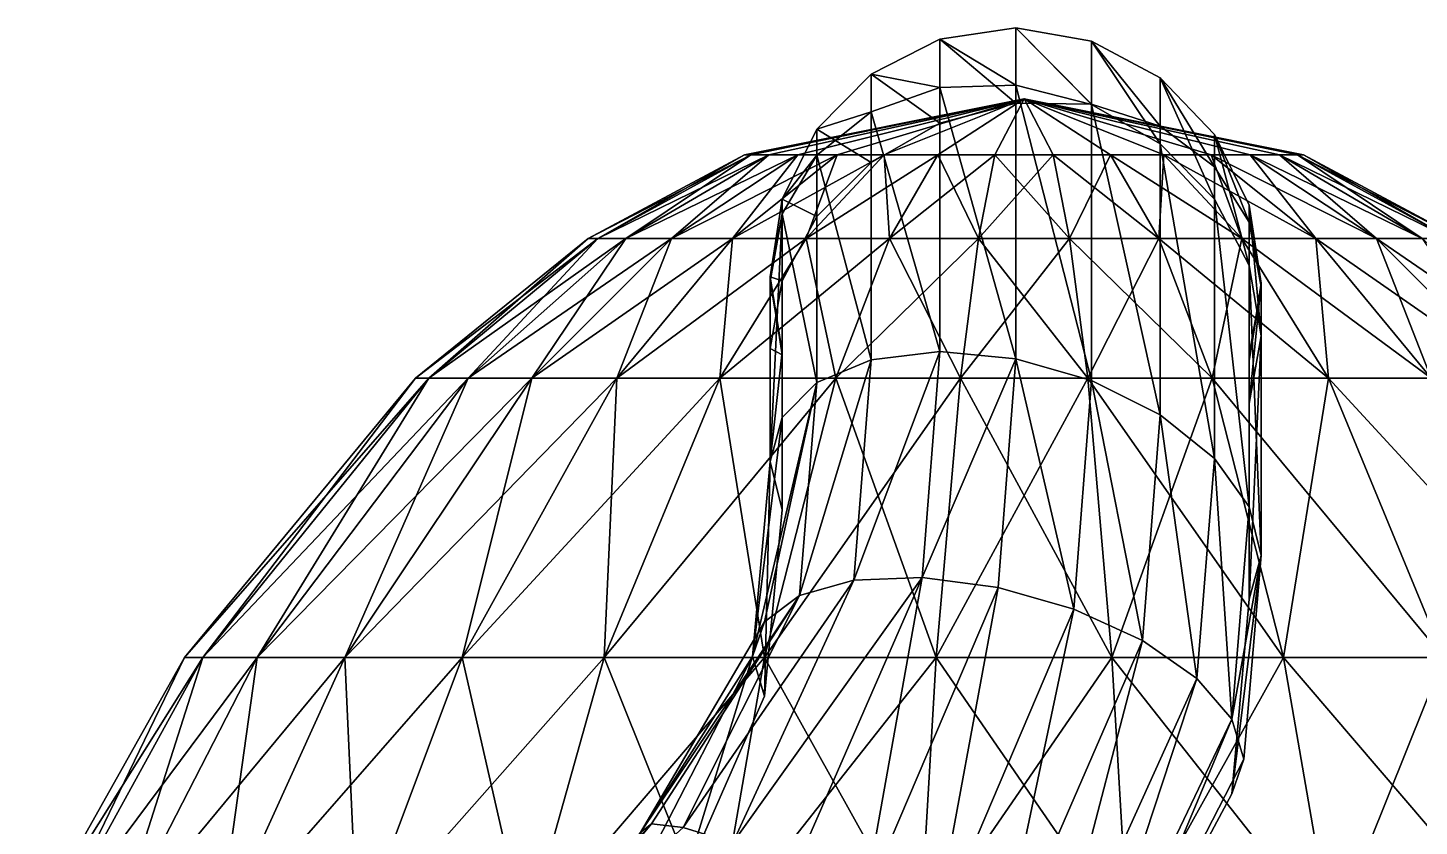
# Model space of a CAD drawing. Extents: x -6.9 to 5, y -21.1 to 53.8.
# Drawn here: x -3.57 to 1.416, y 50.895 to 53.755 of the extents above; entities that cross this region are included whole.
import ezdxf

# ---------------------------------------------------------------- set-up
doc = ezdxf.new("R2010")
doc.units = 0
doc.header["$MEASUREMENT"] = 0
doc.layers.add('DEFAULT', color=7, linetype='CONTINUOUS')

msp = doc.modelspace()

# ---------------------------------------------------------------- linework, layer by layer
at = {"layer": 'DEFAULT'}
for points in [[(-0.029976, 53.484333, 0.337468), (-0.029976, 53.754604, -0.715719), (-0.301941, 53.713882, -0.648902)], [(-0.029976, 53.549541, -1.459638), (-0.301941, 53.713882, -0.648902), (-0.029976, 53.754604, -0.715719)], [(-0.029976, 53.549541, 1.959638), (-0.029976, 53.754604, 1.215719), (-0.301941, 53.713882, 1.148902)], [(-0.029976, 53.484333, 0.162532), (-0.301941, 53.713882, 1.148902), (-0.029976, 53.754604, 1.215719)], [(0.241985, 53.480816, 0.259299), (0.241985, 53.706913, -0.777753), (-0.029976, 53.754604, -0.715719)], [(-0.029976, 53.754604, -0.715719), (-0.029976, 53.484333, 0.337468), (0.241985, 53.480816, 0.259299)], [(0.241985, 53.480339, -1.496154), (-0.029976, 53.549541, -1.459638), (-0.029976, 53.754604, -0.715719)], [(-0.029976, 53.754604, -0.715719), (0.241985, 53.706913, -0.777753), (0.241985, 53.480339, -1.496154)], [(-0.029976, 53.754604, 1.215719), (0.241985, 53.480339, 1.996154), (0.241985, 53.706913, 1.277753)], [(0.241985, 53.480339, 1.996154), (-0.029976, 53.754604, 1.215719), (-0.029976, 53.549541, 1.959638)], [(-0.029976, 53.754604, 1.215719), (0.241985, 53.480816, 0.240701), (-0.029976, 53.484333, 0.162532)], [(0.241985, 53.480816, 0.240701), (-0.029976, 53.754604, 1.215719), (0.241985, 53.706913, 1.277753)], [(-0.301941, 53.412663, 0.368872), (-0.301941, 53.713882, -0.648902), (-0.547279, 53.588737, -0.583843)], [(-0.547279, 53.588737, -0.583843), (-0.301941, 53.713882, -0.648902), (-0.301941, 53.540371, -1.381931)], [(-0.547279, 53.588737, 1.083843), (-0.301941, 53.540371, 1.881931), (-0.301941, 53.713882, 1.148902)], [(-0.301941, 53.412663, 0.131128), (-0.547279, 53.588737, 1.083843), (-0.301941, 53.713882, 1.148902)], [(-0.301941, 53.713882, -0.648902), (-0.301941, 53.412663, 0.368872), (-0.029976, 53.484333, 0.337468)], [(-0.301941, 53.713882, -0.648902), (-0.029976, 53.549541, -1.459638), (-0.301941, 53.540371, -1.381931)], [(-0.301941, 53.713882, 1.148902), (-0.301941, 53.540371, 1.881931), (-0.029976, 53.549541, 1.959638)], [(-0.301941, 53.713882, 1.148902), (-0.029976, 53.484333, 0.162532), (-0.301941, 53.412663, 0.131128)], [(0.487328, 53.575481, -0.828933), (0.241985, 53.706913, -0.777753), (0.487328, 53.402466, 0.142018)], [(0.241985, 53.706913, -0.777753), (0.241985, 53.480816, 0.259299), (0.487328, 53.402466, 0.142018)], [(0.487328, 53.339531, -1.487905), (0.241985, 53.480339, -1.496154), (0.241985, 53.706913, -0.777753)], [(0.487328, 53.575481, -0.828933), (0.487328, 53.339531, -1.487905), (0.241985, 53.706913, -0.777753)], [(0.487328, 53.575481, 1.328933), (0.241985, 53.706913, 1.277753), (0.487328, 53.339531, 1.987905)], [(0.487328, 53.339531, 1.987905), (0.241985, 53.706913, 1.277753), (0.241985, 53.480339, 1.996154)], [(0.241985, 53.706913, 1.277753), (0.487328, 53.402466, 0.357982), (0.241985, 53.480816, 0.240701)], [(0.487328, 53.575481, 1.328933), (0.487328, 53.402466, 0.357982), (0.241985, 53.706913, 1.277753)], [(-0.741982, 53.391418, -0.52691), (-0.547279, 53.272827, 0.350438), (-0.547279, 53.588737, -0.583843)], [(-0.741982, 53.391418, -0.52691), (-0.547279, 53.588737, -0.583843), (-0.547279, 53.453724, -1.270637)], [(-0.741982, 53.391418, 1.02691), (-0.547279, 53.453724, 1.770637), (-0.547279, 53.588737, 1.083843)], [(-0.741982, 53.391418, 1.02691), (-0.547279, 53.588737, 1.083843), (-0.547279, 53.272827, 0.149562)], [(-0.547279, 53.588737, -0.583843), (-0.547279, 53.272827, 0.350438), (-0.301941, 53.412663, 0.368872)], [(-0.301941, 53.540371, -1.381931), (-0.547279, 53.453724, -1.270637), (-0.547279, 53.588737, -0.583843)], [(-0.301941, 53.540371, 1.881931), (-0.547279, 53.588737, 1.083843), (-0.547279, 53.453724, 1.770637)], [(-0.547279, 53.588737, 1.083843), (-0.301941, 53.412663, 0.131128), (-0.547279, 53.272827, 0.149562)], [(-0.301941, 53.540371, -1.381931), (-0.029976, 53.549541, -1.459638), (-0.029976, 52.569462, -2.701118)], [(-0.301941, 53.540371, 1.881931), (-0.029976, 52.569462, 3.201118), (-0.029976, 53.549541, 1.959638)], [(0.241985, 52.491257, -2.703681), (-0.029976, 52.569462, -2.701118), (-0.029976, 53.549541, -1.459638)], [(0.241985, 53.480339, -1.496154), (0.241985, 52.491257, -2.703681), (-0.029976, 53.549541, -1.459638)], [(0.241985, 53.480339, 1.996154), (-0.029976, 53.549541, 1.959638), (0.241985, 52.491257, 3.203681)], [(0.241985, 52.491257, 3.203681), (-0.029976, 53.549541, 1.959638), (-0.029976, 52.569462, 3.201118)], [(0.68203, 53.373169, -0.86425), (0.487328, 53.575481, -0.828933), (0.68203, 53.256943, -0.002895)], [(0.68203, 53.256943, -0.002895), (0.487328, 53.575481, -0.828933), (0.487328, 53.402466, 0.142018)], [(0.487328, 53.575481, -0.828933), (0.68203, 53.373169, -0.86425), (0.68203, 53.140911, -1.435695)], [(0.487328, 53.339531, -1.487905), (0.487328, 53.575481, -0.828933), (0.68203, 53.140911, -1.435695)], [(0.487328, 53.339531, 1.987905), (0.68203, 53.140911, 1.935695), (0.487328, 53.575481, 1.328933)], [(0.487328, 53.575481, 1.328933), (0.68203, 53.140911, 1.935695), (0.68203, 53.373169, 1.36425)], [(0.68203, 53.256943, 0.502895), (0.487328, 53.402466, 0.357982), (0.487328, 53.575481, 1.328933)], [(0.68203, 53.373169, 1.36425), (0.68203, 53.256943, 0.502895), (0.487328, 53.575481, 1.328933)], [(-0.979584, 53.299999, 0.208218), (0, 53.5), (-1.001469, 53.299999, -0.000001)], [(-1.001469, 53.299999, 0.000001), (0, 53.5), (-0.979584, 53.299999, -0.208218)], [(-0.914886, 53.299999, 0.407334), (0, 53.5), (-0.979584, 53.299999, 0.208216)], [(-0.979584, 53.299999, -0.208216), (0, 53.5), (-0.914886, 53.299999, -0.407334)], [(-0.810204, 53.299999, 0.588648), (0, 53.5), (-0.914886, 53.299999, 0.407332)], [(-0.914886, 53.299999, -0.407332), (0, 53.5), (-0.810204, 53.299999, -0.588648)], [(-0.670113, 53.299999, 0.744236), (0, 53.5), (-0.810204, 53.299999, 0.588647)], [(-0.810204, 53.299999, -0.588647), (0, 53.5), (-0.670113, 53.299999, -0.744236)], [(-0.500732, 53.299999, 0.867297), (0, 53.5), (-0.670113, 53.299999, 0.744234)], [(-0.670113, 53.299999, -0.744234), (0, 53.5), (-0.500732, 53.299999, -0.867297)], [(-0.547279, 53.453724, -1.270637), (-0.301941, 53.540371, -1.381931), (-0.301941, 52.595211, -2.627227)], [(-0.547279, 53.453724, 1.770637), (-0.301941, 52.595211, 3.127227), (-0.301941, 53.540371, 1.881931)], [(-0.309471, 53.299999, 0.952452), (0, 53.5), (-0.500736, 53.299999, 0.867295)], [(-0.500736, 53.299999, -0.867295), (0, 53.5), (-0.309471, 53.299999, -0.952452)], [(-0.104679, 53.299999, 0.995981), (0, 53.5), (-0.309471, 53.299999, 0.952451)], [(-0.309471, 53.299999, -0.952451), (0, 53.5), (-0.104679, 53.299999, -0.995981)], [(-0.301941, 52.595211, -2.627227), (-0.301941, 53.540371, -1.381931), (-0.029976, 52.569462, -2.701118)], [(-0.301941, 52.595211, 3.127227), (-0.029976, 52.569462, 3.201118), (-0.301941, 53.540371, 1.881931)], [(0.104683, 53.299999, 0.995981), (0, 53.5), (-0.104683, 53.299999, 0.995981)], [(-0.104683, 53.299999, -0.995981), (0, 53.5), (0.104683, 53.299999, -0.995981)], [(0.104679, 53.299999, -0.995981), (0, 53.5), (0.309471, 53.299999, -0.952451)], [(0.309471, 53.299999, -0.952452), (0, 53.5), (0.500736, 53.299999, -0.867295)], [(0.500732, 53.299999, -0.867297), (0, 53.5), (0.670113, 53.299999, -0.744234)], [(0.670113, 53.299999, -0.744236), (0, 53.5), (0.810204, 53.299999, -0.588647)], [(0.810204, 53.299999, -0.588648), (0, 53.5), (0.914886, 53.299999, -0.407332)], [(0.914886, 53.299999, -0.407334), (0, 53.5), (0.979584, 53.299999, -0.208216)], [(0.979584, 53.299999, -0.208218), (0, 53.5), (1.001469, 53.299999, 0.000001)], [(1.001469, 53.299999, -0.000001), (0, 53.5), (0.979584, 53.299999, 0.208218)], [(0.979584, 53.299999, 0.208216), (0, 53.5), (0.914886, 53.299999, 0.407334)], [(0.914886, 53.299999, 0.407332), (0, 53.5), (0.810204, 53.299999, 0.588648)], [(0.810204, 53.299999, 0.588647), (0, 53.5), (0.670113, 53.299999, 0.744236)], [(0.670113, 53.299999, 0.744234), (0, 53.5), (0.500732, 53.299999, 0.867297)], [(0.500736, 53.299999, 0.867295), (0, 53.5), (0.309471, 53.299999, 0.952452)], [(0.309471, 53.299999, 0.952451), (0, 53.5), (0.104679, 53.299999, 0.995981)], [(-0.547279, 52.565979, -2.489244), (-0.741982, 53.29808, -1.136652), (-0.547279, 53.453724, -1.270637)], [(-0.547279, 53.453724, -1.270637), (-0.741982, 53.29808, -1.136652), (-0.741982, 53.391418, -0.52691)], [(-0.547279, 53.453724, 1.770637), (-0.741982, 53.391418, 1.02691), (-0.741982, 53.29808, 1.636652)], [(-0.547279, 52.565979, 2.989244), (-0.547279, 53.453724, 1.770637), (-0.741982, 53.29808, 1.636652)], [(-0.547279, 52.565979, -2.489244), (-0.547279, 53.453724, -1.270637), (-0.301941, 52.595211, -2.627227)], [(-0.547279, 52.565979, 2.989244), (-0.301941, 52.595211, 3.127227), (-0.547279, 53.453724, 1.770637)], [(0.487328, 52.368248, -2.634666), (0.241985, 53.480339, -1.496154), (0.487328, 53.339531, -1.487905)], [(0.241985, 52.491257, -2.703681), (0.241985, 53.480339, -1.496154), (0.487328, 52.368248, -2.634666)], [(0.241985, 52.491257, 3.203681), (0.487328, 52.368248, 3.134666), (0.241985, 53.480339, 1.996154)], [(0.487328, 52.368248, 3.134666), (0.487328, 53.339531, 1.987905), (0.241985, 53.480339, 1.996154)], [(-0.866989, 53.141235, -0.483678), (-0.741982, 53.391418, -0.52691), (-0.741982, 53.29808, -1.136652)], [(-0.741982, 53.07851, 0.28397), (-0.741982, 53.391418, -0.52691), (-0.866989, 53.141235, -0.483678)], [(-0.741982, 53.07851, 0.21603), (-0.866989, 53.141235, 0.983678), (-0.741982, 53.391418, 1.02691)], [(-0.866989, 53.141235, 0.983678), (-0.741982, 53.29808, 1.636652), (-0.741982, 53.391418, 1.02691)], [(-0.547279, 53.272827, 0.350438), (-0.741982, 53.391418, -0.52691), (-0.741982, 53.07851, 0.28397)], [(-0.547279, 53.272827, 0.149562), (-0.741982, 53.07851, 0.21603), (-0.741982, 53.391418, 1.02691)], [(0.68203, 53.140911, -1.435695), (0.68203, 53.373169, -0.86425), (0.807037, 52.903912, -1.344636)], [(0.807037, 53.119785, -0.880243), (0.68203, 53.373169, -0.86425), (0.807037, 53.058495, -0.161256)], [(0.807037, 53.058495, -0.161256), (0.68203, 53.373169, -0.86425), (0.68203, 53.256943, -0.002895)], [(0.68203, 53.373169, -0.86425), (0.807037, 53.119785, -0.880243), (0.807037, 52.903912, -1.344636)], [(0.68203, 53.373169, 1.36425), (0.807037, 52.903912, 1.844636), (0.807037, 53.119785, 1.380243)], [(0.807037, 53.058495, 0.661256), (0.68203, 53.256943, 0.502895), (0.68203, 53.373169, 1.36425)], [(0.807037, 53.119785, 1.380243), (0.807037, 53.058495, 0.661256), (0.68203, 53.373169, 1.36425)], [(0.68203, 53.140911, 1.935695), (0.807037, 52.903912, 1.844636), (0.68203, 53.373169, 1.36425)], [(-1.527321, 53, 0.324642), (-1.001469, 53.299999, -0.000001), (-1.56144, 53, -0.000001)], [(-0.979584, 53.299999, -0.208218), (-1.56144, 53, 0.000001), (-1.001469, 53.299999, 0.000001)], [(-1.56144, 53, 0.000001), (-0.979584, 53.299999, -0.208218), (-1.527321, 53, -0.324642)], [(-1.426449, 53, 0.635096), (-0.979584, 53.299999, 0.208216), (-1.527321, 53, 0.324641)], [(-1.001469, 53.299999, -0.000001), (-1.527321, 53, 0.324642), (-0.979584, 53.299999, 0.208218)], [(-0.914886, 53.299999, -0.407334), (-1.527321, 53, -0.324641), (-0.979584, 53.299999, -0.208216)], [(-1.527321, 53, -0.324641), (-0.914886, 53.299999, -0.407334), (-1.426449, 53, -0.635096)], [(-1.263233, 53, 0.917793), (-0.914886, 53.299999, 0.407332), (-1.426449, 53, 0.635095)], [(-0.979584, 53.299999, 0.208216), (-1.426449, 53, 0.635096), (-0.914886, 53.299999, 0.407334)], [(-0.810204, 53.299999, -0.588648), (-1.426449, 53, -0.635095), (-0.914886, 53.299999, -0.407332)], [(-1.426449, 53, -0.635095), (-0.810204, 53.299999, -0.588648), (-1.263233, 53, -0.917793)], [(-1.044807, 53, 1.160377), (-0.810204, 53.299999, 0.588647), (-1.263233, 53, 0.917792)], [(-0.914886, 53.299999, 0.407332), (-1.263233, 53, 0.917793), (-0.810204, 53.299999, 0.588648)], [(-0.670113, 53.299999, -0.744236), (-1.263233, 53, -0.917792), (-0.810204, 53.299999, -0.588647)], [(-1.263233, 53, -0.917792), (-0.670113, 53.299999, -0.744236), (-1.044807, 53, -1.160377)], [(-0.78072, 53, 1.352248), (-0.670113, 53.299999, 0.744234), (-1.044807, 53, 1.160377)], [(-0.810204, 53.299999, 0.588647), (-1.044807, 53, 1.160377), (-0.670113, 53.299999, 0.744236)], [(-0.500732, 53.299999, -0.867297), (-1.044807, 53, -1.160377), (-0.670113, 53.299999, -0.744234)], [(-1.044807, 53, -1.160377), (-0.500732, 53.299999, -0.867297), (-0.78072, 53, -1.352248)], [(-0.741982, 53.29808, -1.136652), (-0.866989, 53.08868, -0.993089), (-0.866989, 53.141235, -0.483678)], [(-0.741982, 52.484631, -2.300672), (-0.866989, 53.08868, -0.993089), (-0.741982, 53.29808, -1.136652)], [(-0.741982, 52.484631, 2.800672), (-0.741982, 53.29808, 1.636652), (-0.866989, 53.08868, 1.493089)], [(-0.741982, 53.29808, 1.636652), (-0.866989, 53.141235, 0.983678), (-0.866989, 53.08868, 1.493089)], [(-0.48251, 53, 1.485019), (-0.500736, 53.299999, 0.867295), (-0.78072, 53, 1.352247)], [(-0.670113, 53.299999, 0.744234), (-0.78072, 53, 1.352248), (-0.500732, 53.299999, 0.867297)], [(-0.309471, 53.299999, -0.952452), (-0.78072, 53, -1.352247), (-0.500736, 53.299999, -0.867295)], [(-0.78072, 53, -1.352247), (-0.309471, 53.299999, -0.952452), (-0.48251, 53, -1.485019)], [(-0.741982, 53.29808, -1.136652), (-0.547279, 52.565979, -2.489244), (-0.741982, 52.484631, -2.300672)], [(-0.741982, 53.29808, 1.636652), (-0.741982, 52.484631, 2.800672), (-0.547279, 52.565979, 2.989244)], [(-0.500736, 53.299999, 0.867295), (-0.48251, 53, 1.485019), (-0.309471, 53.299999, 0.952452)], [(-0.163216, 53, 1.552888), (-0.309471, 53.299999, 0.952451), (-0.482513, 53, 1.485019)], [(-0.104679, 53.299999, -0.995981), (-0.482513, 53, -1.485019), (-0.309471, 53.299999, -0.952451)], [(-0.482513, 53, -1.485019), (-0.104679, 53.299999, -0.995981), (-0.163216, 53, -1.552888)], [(-0.309471, 53.299999, 0.952451), (-0.163216, 53, 1.552888), (-0.104679, 53.299999, 0.995981)], [(0.163216, 53, 1.552887), (-0.104683, 53.299999, 0.995981), (-0.163216, 53, 1.552887)], [(0.104683, 53.299999, -0.995981), (-0.163216, 53, -1.552887), (-0.104683, 53.299999, -0.995981)], [(-0.163216, 53, -1.552887), (0.104683, 53.299999, -0.995981), (0.163216, 53, -1.552887)], [(-0.104683, 53.299999, 0.995981), (0.163216, 53, 1.552887), (0.104683, 53.299999, 0.995981)], [(0.309471, 53.299999, -0.952451), (0.163216, 53, -1.552888), (0.104679, 53.299999, -0.995981)], [(0.104679, 53.299999, 0.995981), (0.482513, 53, 1.485019), (0.309471, 53.299999, 0.952451)], [(0.482513, 53, 1.485019), (0.104679, 53.299999, 0.995981), (0.163216, 53, 1.552888)], [(0.163216, 53, -1.552888), (0.309471, 53.299999, -0.952451), (0.482513, 53, -1.485019)], [(0.500736, 53.299999, -0.867295), (0.48251, 53, -1.485019), (0.309471, 53.299999, -0.952452)], [(0.309471, 53.299999, 0.952452), (0.78072, 53, 1.352247), (0.500736, 53.299999, 0.867295)], [(0.78072, 53, 1.352247), (0.309471, 53.299999, 0.952452), (0.48251, 53, 1.485019)], [(0.48251, 53, -1.485019), (0.500736, 53.299999, -0.867295), (0.78072, 53, -1.352247)], [(0.487328, 52.368248, -2.634666), (0.487328, 53.339531, -1.487905), (0.68203, 52.212479, -2.500829)], [(0.487328, 53.339531, -1.487905), (0.68203, 53.140911, -1.435695), (0.68203, 52.212479, -2.500829)], [(0.487328, 53.339531, 1.987905), (0.68203, 52.212479, 3.000829), (0.68203, 53.140911, 1.935695)], [(0.487328, 52.368248, 3.134666), (0.68203, 52.212479, 3.000829), (0.487328, 53.339531, 1.987905)], [(0.670113, 53.299999, -0.744234), (0.78072, 53, -1.352248), (0.500732, 53.299999, -0.867297)], [(0.500732, 53.299999, 0.867297), (1.044807, 53, 1.160377), (0.670113, 53.299999, 0.744234)], [(1.044807, 53, 1.160377), (0.500732, 53.299999, 0.867297), (0.78072, 53, 1.352248)], [(0.78072, 53, -1.352248), (0.670113, 53.299999, -0.744234), (1.044807, 53, -1.160377)], [(0.810204, 53.299999, -0.588647), (1.044807, 53, -1.160377), (0.670113, 53.299999, -0.744236)], [(0.670113, 53.299999, 0.744236), (1.263233, 53, 0.917792), (0.810204, 53.299999, 0.588647)], [(1.263233, 53, 0.917792), (0.670113, 53.299999, 0.744236), (1.044807, 53, 1.160377)], [(1.044807, 53, -1.160377), (0.810204, 53.299999, -0.588647), (1.263233, 53, -0.917792)], [(0.914886, 53.299999, -0.407332), (1.263233, 53, -0.917793), (0.810204, 53.299999, -0.588648)], [(0.810204, 53.299999, 0.588648), (1.426449, 53, 0.635095), (0.914886, 53.299999, 0.407332)], [(1.426449, 53, 0.635095), (0.810204, 53.299999, 0.588648), (1.263233, 53, 0.917793)], [(1.263233, 53, -0.917793), (0.914886, 53.299999, -0.407332), (1.426449, 53, -0.635095)], [(0.979584, 53.299999, -0.208216), (1.426449, 53, -0.635096), (0.914886, 53.299999, -0.407334)], [(0.914886, 53.299999, 0.407334), (1.527321, 53, 0.324641), (0.979584, 53.299999, 0.208216)], [(1.527321, 53, 0.324641), (0.914886, 53.299999, 0.407334), (1.426449, 53, 0.635096)], [(1.426449, 53, -0.635096), (0.979584, 53.299999, -0.208216), (1.527321, 53, -0.324641)], [(1.001469, 53.299999, 0.000001), (1.527321, 53, -0.324642), (0.979584, 53.299999, -0.208218)], [(0.979584, 53.299999, 0.208218), (1.56144, 53, -0.000001), (1.001469, 53.299999, -0.000001)], [(1.56144, 53, -0.000001), (0.979584, 53.299999, 0.208218), (1.527321, 53, 0.324642)], [(1.527321, 53, -0.324642), (1.001469, 53.299999, 0.000001), (1.56144, 53, 0.000001)], [(-0.910065, 52.862686, -0.458377), (-0.866989, 53.141235, -0.483678), (-0.866989, 53.08868, -0.993089)], [(-0.866989, 52.848736, 0.175974), (-0.866989, 53.141235, -0.483678), (-0.910065, 52.862686, -0.458377)], [(-0.866989, 52.848736, 0.324026), (-0.910065, 52.862686, 0.958377), (-0.866989, 53.141235, 0.983678)], [(-0.910065, 52.862686, 0.958377), (-0.866989, 53.08868, 1.493089), (-0.866989, 53.141235, 0.983678)], [(-0.866989, 53.141235, -0.483678), (-0.866989, 52.848736, 0.175974), (-0.741982, 53.07851, 0.28397)], [(-0.866989, 53.141235, 0.983678), (-0.741982, 53.07851, 0.21603), (-0.866989, 52.848736, 0.324026)], [(0.68203, 52.212479, -2.500829), (0.68203, 53.140911, -1.435695), (0.807037, 52.039196, -2.315271)], [(0.68203, 53.140911, -1.435695), (0.807037, 52.903912, -1.344636), (0.807037, 52.039196, -2.315271)], [(0.68203, 53.140911, 1.935695), (0.807037, 52.039196, 2.815271), (0.807037, 52.903912, 1.844636)], [(0.68203, 52.212479, 3.000829), (0.807037, 52.039196, 2.815271), (0.68203, 53.140911, 1.935695)], [(0.807037, 52.903912, -1.344636), (0.807037, 53.119785, -0.880243), (0.850113, 52.651741, -1.223644)], [(0.807037, 53.119785, -0.880243), (0.850113, 52.84013, -0.87535), (0.850113, 52.651741, -1.223644)], [(0.850113, 52.84013, -0.87535), (0.807037, 53.119785, -0.880243), (0.850113, 52.82655, -0.317564)], [(0.850113, 52.82655, -0.317564), (0.807037, 53.119785, -0.880243), (0.807037, 53.058495, -0.161256)], [(0.850113, 52.82655, 0.817564), (0.807037, 53.058495, 0.661256), (0.807037, 53.119785, 1.380243)], [(0.850113, 52.84013, 1.37535), (0.850113, 52.82655, 0.817564), (0.807037, 53.119785, 1.380243)], [(0.807037, 53.119785, 1.380243), (0.850113, 52.651741, 1.723644), (0.850113, 52.84013, 1.37535)], [(0.807037, 52.903912, 1.844636), (0.850113, 52.651741, 1.723644), (0.807037, 53.119785, 1.380243)], [(-0.910065, 52.201759, -1.848747), (-0.866989, 53.08868, -0.993089), (-0.866989, 52.359131, -2.079971)], [(-0.910065, 52.846016, -0.854005), (-0.910065, 52.862686, -0.458377), (-0.866989, 53.08868, -0.993089)], [(-0.910065, 52.846016, -0.854005), (-0.866989, 53.08868, -0.993089), (-0.910065, 52.201759, -1.848747)], [(-0.910065, 52.846016, 1.354005), (-0.910065, 52.201759, 2.348747), (-0.866989, 53.08868, 1.493089)], [(-0.910065, 52.846016, 1.354005), (-0.866989, 53.08868, 1.493089), (-0.910065, 52.862686, 0.958377)], [(-0.910065, 52.201759, 2.348747), (-0.866989, 52.359131, 2.579971), (-0.866989, 53.08868, 1.493089)], [(-0.866989, 53.08868, -0.993089), (-0.741982, 52.484631, -2.300672), (-0.866989, 52.359131, -2.079971)], [(-0.866989, 53.08868, 1.493089), (-0.866989, 52.359131, 2.579971), (-0.741982, 52.484631, 2.800672)], [(-2.133064, 52.5, 0.453397), (-1.56144, 53, -0.000001), (-2.180717, 52.5)], [(-1.527321, 53, -0.324642), (-2.180717, 52.5), (-1.56144, 53, 0.000001)], [(-2.180717, 52.5), (-1.527321, 53, -0.324642), (-2.133064, 52.5, -0.453397)], [(-1.992184, 52.5, 0.886978), (-1.527321, 53, 0.324641), (-2.133064, 52.5, 0.453396)], [(-1.56144, 53, -0.000001), (-2.133064, 52.5, 0.453397), (-1.527321, 53, 0.324642)], [(-1.426449, 53, -0.635096), (-2.133064, 52.5, -0.453396), (-1.527321, 53, -0.324641)], [(-2.133064, 52.5, -0.453396), (-1.426449, 53, -0.635096), (-1.992184, 52.5, -0.886978)], [(-1.764236, 52.5, 1.281794), (-1.426449, 53, 0.635095), (-1.992184, 52.5, 0.886977)], [(-1.527321, 53, 0.324641), (-1.992184, 52.5, 0.886978), (-1.426449, 53, 0.635096)], [(-1.263233, 53, -0.917793), (-1.992184, 52.5, -0.886977), (-1.426449, 53, -0.635095)], [(-1.992184, 52.5, -0.886977), (-1.263233, 53, -0.917793), (-1.764236, 52.5, -1.281794)], [(-1.459183, 52.5, 1.620589), (-1.263233, 53, 0.917792), (-1.764236, 52.5, 1.281793)], [(-1.426449, 53, 0.635095), (-1.764236, 52.5, 1.281794), (-1.263233, 53, 0.917793)], [(-1.044807, 53, -1.160377), (-1.764236, 52.5, -1.281793), (-1.263233, 53, -0.917792)], [(-1.764236, 52.5, -1.281793), (-1.044807, 53, -1.160377), (-1.459183, 52.5, -1.620589)], [(-1.090359, 52.5, 1.888557), (-1.044807, 53, 1.160377), (-1.459187, 52.5, 1.620589)], [(-0.78072, 53, -1.352248), (-1.459187, 52.5, -1.620589), (-1.044807, 53, -1.160377)], [(-1.459187, 52.5, -1.620589), (-0.78072, 53, -1.352248), (-1.090359, 52.5, -1.888557)], [(-1.263233, 53, 0.917792), (-1.459183, 52.5, 1.620589), (-1.044807, 53, 1.160377)], [(-0.673878, 52.5, 2.073985), (-0.78072, 53, 1.352247), (-1.090359, 52.5, 1.888556)], [(-1.044807, 53, 1.160377), (-1.090359, 52.5, 1.888557), (-0.78072, 53, 1.352248)], [(-0.48251, 53, -1.485019), (-1.090359, 52.5, -1.888556), (-0.78072, 53, -1.352247)], [(-1.090359, 52.5, -1.888556), (-0.48251, 53, -1.485019), (-0.673878, 52.5, -2.073985)], [(-0.78072, 53, 1.352247), (-0.673878, 52.5, 2.073985), (-0.48251, 53, 1.485019)], [(-0.227947, 52.5, 2.168771), (-0.482513, 53, 1.485019), (-0.673878, 52.5, 2.073985)], [(-0.163216, 53, -1.552888), (-0.673878, 52.5, -2.073985), (-0.482513, 53, -1.485019)], [(-0.673878, 52.5, -2.073985), (-0.163216, 53, -1.552888), (-0.227947, 52.5, -2.168771)], [(-0.482513, 53, 1.485019), (-0.227947, 52.5, 2.168771), (-0.163216, 53, 1.552888)], [(0.227947, 52.5, 2.168771), (-0.163216, 53, 1.552887), (-0.227947, 52.5, 2.168771)], [(0.163216, 53, -1.552887), (-0.227947, 52.5, -2.168771), (-0.163216, 53, -1.552887)], [(-0.227947, 52.5, -2.168771), (0.163216, 53, -1.552887), (0.227947, 52.5, -2.168771)], [(-0.163216, 53, 1.552887), (0.227947, 52.5, 2.168771), (0.163216, 53, 1.552887)], [(0.482513, 53, -1.485019), (0.227947, 52.5, -2.168771), (0.163216, 53, -1.552888)], [(0.163216, 53, 1.552888), (0.673878, 52.5, 2.073985), (0.482513, 53, 1.485019)], [(0.673878, 52.5, 2.073985), (0.163216, 53, 1.552888), (0.227947, 52.5, 2.168771)], [(0.227947, 52.5, -2.168771), (0.482513, 53, -1.485019), (0.673878, 52.5, -2.073985)], [(0.78072, 53, -1.352247), (0.673878, 52.5, -2.073985), (0.48251, 53, -1.485019)], [(0.48251, 53, 1.485019), (1.090359, 52.5, 1.888556), (0.78072, 53, 1.352247)], [(1.090359, 52.5, 1.888556), (0.48251, 53, 1.485019), (0.673878, 52.5, 2.073985)], [(0.673878, 52.5, -2.073985), (0.78072, 53, -1.352247), (1.090359, 52.5, -1.888556)], [(1.044807, 53, -1.160377), (1.090359, 52.5, -1.888557), (0.78072, 53, -1.352248)], [(0.78072, 53, 1.352248), (1.459187, 52.5, 1.620589), (1.044807, 53, 1.160377)], [(1.459187, 52.5, 1.620589), (0.78072, 53, 1.352248), (1.090359, 52.5, 1.888557)], [(1.090359, 52.5, -1.888557), (1.044807, 53, -1.160377), (1.459187, 52.5, -1.620589)], [(1.263233, 53, -0.917792), (1.459183, 52.5, -1.620589), (1.044807, 53, -1.160377)], [(1.044807, 53, 1.160377), (1.764236, 52.5, 1.281793), (1.263233, 53, 0.917792)], [(1.764236, 52.5, 1.281793), (1.044807, 53, 1.160377), (1.459183, 52.5, 1.620589)], [(1.459183, 52.5, -1.620589), (1.263233, 53, -0.917792), (1.764236, 52.5, -1.281793)], [(1.426449, 53, -0.635095), (1.764236, 52.5, -1.281794), (1.263233, 53, -0.917793)], [(1.263233, 53, 0.917793), (1.992184, 52.5, 0.886977), (1.426449, 53, 0.635095)], [(1.992184, 52.5, 0.886977), (1.263233, 53, 0.917793), (1.764236, 52.5, 1.281794)], [(0.850113, 51.86536, -2.096155), (0.807037, 52.039196, -2.315271), (0.807037, 52.903912, -1.344636)], [(0.807037, 52.903912, -1.344636), (0.850113, 52.651741, -1.223644), (0.850113, 51.86536, -2.096155)], [(0.807037, 52.903912, 1.844636), (0.850113, 51.86536, 2.596155), (0.850113, 52.651741, 1.723644)], [(0.850113, 51.86536, 2.596155), (0.807037, 52.903912, 1.844636), (0.807037, 52.039196, 2.815271)], [(-0.910065, 52.862686, -0.458377), (-0.910065, 52.605995, 0.037022), (-0.866989, 52.848736, 0.175974)], [(-0.910065, 52.862686, -0.458377), (-0.910065, 52.846016, -0.854005), (-0.866989, 52.593842, -0.733011)], [(-0.866989, 52.593842, -0.733011), (-0.866989, 52.583031, -0.453485), (-0.910065, 52.862686, -0.458377)], [(-0.910065, 52.605995, 0.037022), (-0.910065, 52.862686, -0.458377), (-0.866989, 52.583031, -0.453485)], [(-0.910065, 52.605995, 0.462978), (-0.866989, 52.583031, 0.953485), (-0.910065, 52.862686, 0.958377)], [(-0.866989, 52.593842, 1.233011), (-0.910065, 52.862686, 0.958377), (-0.866989, 52.583031, 0.953485)], [(-0.910065, 52.862686, 0.958377), (-0.866989, 52.593842, 1.233011), (-0.910065, 52.846016, 1.354005)], [(-0.910065, 52.862686, 0.958377), (-0.866989, 52.848736, 0.324026), (-0.910065, 52.605995, 0.462978)], [(-0.910065, 52.201759, -1.848747), (-0.866989, 52.593842, -0.733011), (-0.910065, 52.846016, -0.854005)], [(-0.910065, 52.201759, 2.348747), (-0.910065, 52.846016, 1.354005), (-0.866989, 52.593842, 1.233011)], [(0.850113, 52.84013, -0.87535), (0.807037, 52.561581, -0.850049), (0.807037, 52.409073, -1.084558)], [(0.850113, 52.82655, -0.317564), (0.807037, 52.561581, -0.850049), (0.850113, 52.84013, -0.87535)], [(0.850113, 52.651741, -1.223644), (0.850113, 52.84013, -0.87535), (0.807037, 52.409073, -1.084558)], [(0.850113, 52.651741, 1.723644), (0.807037, 52.409073, 1.584558), (0.850113, 52.84013, 1.37535)], [(0.850113, 52.82655, 0.817564), (0.850113, 52.84013, 1.37535), (0.807037, 52.561581, 1.350049)], [(0.850113, 52.84013, 1.37535), (0.807037, 52.409073, 1.584558), (0.807037, 52.561581, 1.350049)], [(0.807037, 52.561581, -0.850049), (0.850113, 52.82655, -0.317564), (0.807037, 52.583809, -0.456516)], [(0.807037, 52.561581, 1.350049), (0.807037, 52.583809, 0.956516), (0.850113, 52.82655, 0.817564)], [(0.850113, 51.86536, -2.096155), (0.850113, 52.651741, -1.223644), (0.807037, 51.707989, -1.864929)], [(0.850113, 52.651741, -1.223644), (0.807037, 52.409073, -1.084558), (0.807037, 51.707989, -1.864929)], [(0.850113, 52.651741, 1.723644), (0.807037, 51.707989, 2.364929), (0.807037, 52.409073, 1.584558)], [(0.850113, 51.86536, 2.596155), (0.807037, 51.707989, 2.364929), (0.850113, 52.651741, 1.723644)], [(-0.866989, 52.593842, -0.733011), (-0.910065, 52.201759, -1.848747), (-0.866989, 52.027924, -1.629631)], [(-0.866989, 52.593842, 1.233011), (-0.866989, 52.027924, 2.129631), (-0.910065, 52.201759, 2.348747)], [(-0.36507, 51.786331, -3.281803), (-0.610413, 51.776199, -3.14112), (-0.301941, 52.595211, -2.627227)], [(-0.547279, 52.565979, -2.489244), (-0.301941, 52.595211, -2.627227), (-0.610413, 51.776199, -3.14112)], [(-0.547279, 52.565979, 2.989244), (-0.610413, 51.776199, 3.64112), (-0.301941, 52.595211, 3.127227)], [(-0.36507, 51.786331, 3.781803), (-0.301941, 52.595211, 3.127227), (-0.610413, 51.776199, 3.64112)], [(-0.029976, 52.569462, -2.701118), (-0.36507, 51.786331, -3.281803), (-0.301941, 52.595211, -2.627227)], [(-0.029976, 52.569462, 3.201118), (-0.301941, 52.595211, 3.127227), (-0.36507, 51.786331, 3.781803)], [(-0.547279, 52.565979, -2.489244), (-0.805115, 51.721344, -2.943212), (-0.741982, 52.484631, -2.300672)], [(-0.610413, 51.776199, -3.14112), (-0.805115, 51.721344, -2.943212), (-0.547279, 52.565979, -2.489244)], [(-0.610413, 51.776199, 3.64112), (-0.547279, 52.565979, 2.989244), (-0.805115, 51.721344, 3.443212)], [(-0.547279, 52.565979, 2.989244), (-0.741982, 52.484631, 2.800672), (-0.805115, 51.721344, 3.443212)], [(-0.36507, 51.786331, -3.281803), (-0.029976, 52.569462, -2.701118), (-0.093109, 51.75074, -3.351488)], [(-0.36507, 51.786331, 3.781803), (-0.093109, 51.75074, 3.851488), (-0.029976, 52.569462, 3.201118)], [(0.178856, 51.672916, -3.343357), (-0.093109, 51.75074, -3.351488), (-0.029976, 52.569462, -2.701118)], [(0.178856, 51.672916, 3.843357), (-0.029976, 52.569462, 3.201118), (-0.093109, 51.75074, 3.851488)], [(-0.029976, 52.569462, -2.701118), (0.241985, 52.491257, -2.703681), (0.178856, 51.672916, -3.343357)], [(-0.029976, 52.569462, 3.201118), (0.178856, 51.672916, 3.843357), (0.241985, 52.491257, 3.203681)], [(-2.942413, 51.5, 0.62543), (-2.180717, 52.5), (-3.008148, 51.5, -0.000001)], [(-2.133064, 52.5, -0.453397), (-3.008148, 51.5, 0.000001), (-2.180717, 52.5)], [(-3.008148, 51.5, 0.000001), (-2.133064, 52.5, -0.453397), (-2.942413, 51.5, -0.62543)], [(-2.748081, 51.5, 1.223525), (-2.133064, 52.5, 0.453396), (-2.942413, 51.5, 0.625429)], [(-2.180717, 52.5), (-2.942413, 51.5, 0.62543), (-2.133064, 52.5, 0.453397)], [(-1.992184, 52.5, -0.886978), (-2.942413, 51.5, -0.625429), (-2.133064, 52.5, -0.453396)], [(-2.942413, 51.5, -0.625429), (-1.992184, 52.5, -0.886978), (-2.748081, 51.5, -1.223525)], [(-2.433643, 51.5, 1.768146), (-1.992184, 52.5, 0.886977), (-2.748081, 51.5, 1.223524)], [(-2.133064, 52.5, 0.453396), (-2.748081, 51.5, 1.223525), (-1.992184, 52.5, 0.886978)], [(-1.764236, 52.5, -1.281794), (-2.748081, 51.5, -1.223524), (-1.992184, 52.5, -0.886977)], [(-2.748081, 51.5, -1.223524), (-1.764236, 52.5, -1.281794), (-2.433643, 51.5, -1.768146)], [(-2.012844, 51.5, 2.235491), (-1.764236, 52.5, 1.281793), (-2.433643, 51.5, 1.768145)], [(-1.992184, 52.5, 0.886977), (-2.433643, 51.5, 1.768146), (-1.764236, 52.5, 1.281794)], [(-1.459183, 52.5, -1.620589), (-2.433643, 51.5, -1.768145), (-1.764236, 52.5, -1.281793)], [(-2.433643, 51.5, -1.768145), (-1.459183, 52.5, -1.620589), (-2.012844, 51.5, -2.235491)], [(-1.504074, 51.5, 2.605134), (-1.459187, 52.5, 1.620589), (-2.012844, 51.5, 2.23549)], [(-1.764236, 52.5, 1.281793), (-2.012844, 51.5, 2.235491), (-1.459183, 52.5, 1.620589)], [(-1.090359, 52.5, -1.888557), (-2.012844, 51.5, -2.23549), (-1.459187, 52.5, -1.620589)], [(-2.012844, 51.5, -2.23549), (-1.090359, 52.5, -1.888557), (-1.504074, 51.5, -2.605134)], [(-0.929569, 51.5, 2.86092), (-1.090359, 52.5, 1.888556), (-1.504074, 51.5, 2.605133)], [(-1.459187, 52.5, 1.620589), (-1.504074, 51.5, 2.605134), (-1.090359, 52.5, 1.888557)], [(-0.673878, 52.5, -2.073985), (-1.504074, 51.5, -2.605133), (-1.090359, 52.5, -1.888556)], [(-1.504074, 51.5, -2.605133), (-0.673878, 52.5, -2.073985), (-0.929569, 51.5, -2.86092)], [(-1.090359, 52.5, 1.888556), (-0.929569, 51.5, 2.86092), (-0.673878, 52.5, 2.073985)], [(-0.314438, 51.5, 2.99167), (-0.673878, 52.5, 2.073985), (-0.929569, 51.5, 2.86092)], [(-0.227947, 52.5, -2.168771), (-0.929569, 51.5, -2.86092), (-0.673878, 52.5, -2.073985)], [(-0.929569, 51.5, -2.86092), (-0.227947, 52.5, -2.168771), (-0.314438, 51.5, -2.99167)], [(-0.673878, 52.5, 2.073985), (-0.314438, 51.5, 2.99167), (-0.227947, 52.5, 2.168771)], [(0.314438, 51.5, 2.99167), (-0.227947, 52.5, 2.168771), (-0.314438, 51.5, 2.99167)], [(0.227947, 52.5, -2.168771), (-0.314438, 51.5, -2.99167), (-0.227947, 52.5, -2.168771)], [(-0.314438, 51.5, -2.99167), (0.227947, 52.5, -2.168771), (0.314438, 51.5, -2.99167)], [(-0.227947, 52.5, 2.168771), (0.314438, 51.5, 2.99167), (0.227947, 52.5, 2.168771)], [(0.673878, 52.5, -2.073985), (0.314438, 51.5, -2.99167), (0.227947, 52.5, -2.168771)], [(0.227947, 52.5, 2.168771), (0.929569, 51.5, 2.86092), (0.673878, 52.5, 2.073985)], [(0.929569, 51.5, 2.86092), (0.227947, 52.5, 2.168771), (0.314438, 51.5, 2.99167)], [(0.314438, 51.5, -2.99167), (0.673878, 52.5, -2.073985), (0.929569, 51.5, -2.86092)], [(1.090359, 52.5, -1.888556), (0.929569, 51.5, -2.86092), (0.673878, 52.5, -2.073985)], [(0.673878, 52.5, 2.073985), (1.504074, 51.5, 2.605133), (1.090359, 52.5, 1.888556)], [(1.504074, 51.5, 2.605133), (0.673878, 52.5, 2.073985), (0.929569, 51.5, 2.86092)], [(0.929569, 51.5, -2.86092), (1.090359, 52.5, -1.888556), (1.504074, 51.5, -2.605133)], [(1.459187, 52.5, -1.620589), (1.504074, 51.5, -2.605134), (1.090359, 52.5, -1.888557)], [(1.090359, 52.5, 1.888557), (2.012844, 51.5, 2.23549), (1.459187, 52.5, 1.620589)], [(2.012844, 51.5, 2.23549), (1.090359, 52.5, 1.888557), (1.504074, 51.5, 2.605134)], [(-0.973198, 51.502781, -2.456916), (-0.741982, 52.484631, -2.300672), (-0.930122, 51.627129, -2.707452)], [(-0.741982, 52.484631, -2.300672), (-0.973198, 51.502781, -2.456916), (-0.866989, 52.359131, -2.079971)], [(-0.741982, 52.484631, 2.800672), (-0.866989, 52.359131, 2.579971), (-0.973198, 51.502781, 2.956916)], [(-0.973198, 51.502781, 2.956916), (-0.930122, 51.627129, 3.207452), (-0.741982, 52.484631, 2.800672)], [(-0.805115, 51.721344, -2.943212), (-0.930122, 51.627129, -2.707452), (-0.741982, 52.484631, -2.300672)], [(-0.805115, 51.721344, 3.443212), (-0.741982, 52.484631, 2.800672), (-0.930122, 51.627129, 3.207452)], [(0.424194, 51.560478, -3.258203), (0.178856, 51.672916, -3.343357), (0.241985, 52.491257, -2.703681)], [(0.424194, 51.560478, 3.758203), (0.241985, 52.491257, 3.203681), (0.178856, 51.672916, 3.843357)], [(0.241985, 52.491257, -2.703681), (0.487328, 52.368248, -2.634666), (0.424194, 51.560478, -3.258203)], [(0.241985, 52.491257, 3.203681), (0.424194, 51.560478, 3.758203), (0.487328, 52.368248, 3.134666)], [(-0.866989, 52.359131, -2.079971), (-0.973198, 51.502781, -2.456916), (-0.910065, 52.201759, -1.848747)], [(-0.866989, 52.359131, 2.579971), (-0.910065, 52.201759, 2.348747), (-0.973198, 51.502781, 2.956916)], [(0.6189, 51.424427, -3.104364), (0.424194, 51.560478, -3.258203), (0.487328, 52.368248, -2.634666)], [(0.6189, 51.424427, 3.604364), (0.487328, 52.368248, 3.134666), (0.424194, 51.560478, 3.758203)], [(0.68203, 52.212479, -2.500829), (0.6189, 51.424427, -3.104364), (0.487328, 52.368248, -2.634666)], [(0.68203, 52.212479, 3.000829), (0.487328, 52.368248, 3.134666), (0.6189, 51.424427, 3.604364)], [(-0.973198, 51.502781, -2.456916), (-0.930122, 51.36047, -2.216131), (-0.910065, 52.201759, -1.848747)], [(-0.973198, 51.502781, 2.956916), (-0.910065, 52.201759, 2.348747), (-0.930122, 51.36047, 2.716131)], [(-0.930122, 51.36047, -2.216131), (-0.866989, 52.027924, -1.629631), (-0.910065, 52.201759, -1.848747)], [(-0.930122, 51.36047, 2.716131), (-0.910065, 52.201759, 2.348747), (-0.866989, 52.027924, 2.129631)], [(0.743904, 51.27808, -2.896896), (0.6189, 51.424427, -3.104364), (0.68203, 52.212479, -2.500829)], [(0.743904, 51.27808, 3.396896), (0.68203, 52.212479, 3.000829), (0.6189, 51.424427, 3.604364)], [(0.68203, 52.212479, -2.500829), (0.807037, 52.039196, -2.315271), (0.743904, 51.27808, -2.896896)], [(0.68203, 52.212479, 3.000829), (0.743904, 51.27808, 3.396896), (0.807037, 52.039196, 2.815271)], [(0.850113, 51.86536, -2.096155), (0.743904, 51.27808, -2.896896), (0.807037, 52.039196, -2.315271)], [(0.850113, 51.86536, 2.596155), (0.807037, 52.039196, 2.815271), (0.743904, 51.27808, 3.396896)], [(0.743904, 51.011421, -2.405574), (0.78698, 51.135769, -2.65611), (0.850113, 51.86536, -2.096155)], [(0.850113, 51.86536, -2.096155), (0.807037, 51.707989, -1.864929), (0.743904, 51.011421, -2.405574)], [(0.78698, 51.135769, -2.65611), (0.743904, 51.27808, -2.896896), (0.850113, 51.86536, -2.096155)], [(0.78698, 51.135769, 3.15611), (0.850113, 51.86536, 2.596155), (0.743904, 51.27808, 3.396896)], [(0.850113, 51.86536, 2.596155), (0.743904, 51.011421, 2.905574), (0.807037, 51.707989, 2.364929)], [(0.743904, 51.011421, 2.905574), (0.850113, 51.86536, 2.596155), (0.78698, 51.135769, 3.15611)], [(-0.610413, 51.776199, -3.14112), (-1.043777, 50.835579, -3.885692), (-1.221069, 50.890472, -3.672055)], [(-0.610413, 51.776199, -3.14112), (-1.221069, 50.890472, -3.672055), (-0.805115, 51.721344, -2.943212)], [(-0.610413, 51.776199, 3.64112), (-0.805115, 51.721344, 3.443212), (-1.221069, 50.890472, 4.172055)], [(-0.610413, 51.776199, 3.64112), (-1.221069, 50.890472, 4.172055), (-1.043777, 50.835579, 4.385692)], [(-0.36507, 51.786331, -3.281803), (-1.043777, 50.835579, -3.885692), (-0.610413, 51.776199, -3.14112)], [(-0.820381, 50.743938, -4.033277), (-1.043777, 50.835579, -3.885692), (-0.36507, 51.786331, -3.281803)], [(-0.820381, 50.743938, 4.533277), (-0.36507, 51.786331, 3.781803), (-1.043777, 50.835579, 4.385692)], [(-0.36507, 51.786331, 3.781803), (-0.610413, 51.776199, 3.64112), (-1.043777, 50.835579, 4.385692)], [(-0.572739, 50.624523, -4.100358), (-0.820381, 50.743938, -4.033277), (-0.36507, 51.786331, -3.281803)], [(-0.572739, 50.624523, 4.600358), (-0.36507, 51.786331, 3.781803), (-0.820381, 50.743938, 4.533277)], [(-0.093109, 51.75074, -3.351488), (-0.572739, 50.624523, -4.100358), (-0.36507, 51.786331, -3.281803)], [(-0.093109, 51.75074, 3.851488), (-0.36507, 51.786331, 3.781803), (-0.572739, 50.624523, 4.600358)], [(-0.3251, 50.489021, -4.080375), (-0.572739, 50.624523, -4.100358), (-0.093109, 51.75074, -3.351488)], [(-0.3251, 50.489021, 4.580375), (-0.093109, 51.75074, 3.851488), (-0.572739, 50.624523, 4.600358)], [(0.178856, 51.672916, -3.343357), (-0.3251, 50.489021, -4.080375), (-0.093109, 51.75074, -3.351488)], [(0.178856, 51.672916, 3.843357), (-0.093109, 51.75074, 3.851488), (-0.3251, 50.489021, 4.580375)], [(-0.805115, 51.721344, -2.943212), (-1.374123, 50.87265, -3.134689), (-0.930122, 51.627129, -2.707452)], [(-0.805115, 51.721344, -2.943212), (-1.3349, 50.903248, -3.413278), (-1.374123, 50.87265, -3.134689)], [(-0.805115, 51.721344, 3.443212), (-1.374123, 50.87265, 3.634689), (-1.3349, 50.903248, 3.913278)], [(-0.805115, 51.721344, 3.443212), (-0.930122, 51.627129, 3.207452), (-1.374123, 50.87265, 3.634689)], [(-0.805115, 51.721344, -2.943212), (-1.221069, 50.890472, -3.672055), (-1.3349, 50.903248, -3.413278)], [(-0.805115, 51.721344, 3.443212), (-1.3349, 50.903248, 3.913278), (-1.221069, 50.890472, 4.172055)], [(-0.3251, 50.489021, -4.080375), (0.178856, 51.672916, -3.343357), (-0.1017, 50.350693, -3.975282)], [(-0.3251, 50.489021, 4.580375), (-0.1017, 50.350693, 4.475282), (0.178856, 51.672916, 3.843357)], [(0.424194, 51.560478, -3.258203), (-0.1017, 50.350693, -3.975282), (0.178856, 51.672916, -3.343357)], [(0.424194, 51.560478, 3.758203), (0.178856, 51.672916, 3.843357), (-0.1017, 50.350693, 4.475282)], [(-0.930122, 51.627129, -2.707452), (-1.374123, 50.87265, -3.134689), (-0.973198, 51.502781, -2.456916)], [(-0.930122, 51.627129, 3.207452), (-0.973198, 51.502781, 2.956916), (-1.374123, 50.87265, 3.634689)], [(0.075592, 50.223087, -3.795363), (-0.1017, 50.350693, -3.975282), (0.424194, 51.560478, -3.258203)], [(0.075592, 50.223087, 4.295363), (0.424194, 51.560478, 3.758203), (-0.1017, 50.350693, 4.475282)], [(0.6189, 51.424427, -3.104364), (0.075592, 50.223087, -3.795363), (0.424194, 51.560478, -3.258203)], [(0.6189, 51.424427, 3.604364), (0.424194, 51.560478, 3.758203), (0.075592, 50.223087, 4.295363)], [(-3.491516, 50.5, 0.742144), (-3.008148, 51.5, -0.000001), (-3.569519, 50.5, 0.000001)], [(-2.942413, 51.5, -0.62543), (-3.569519, 50.5, -0.000001), (-3.008148, 51.5, 0.000001)], [(-3.569519, 50.5, -0.000001), (-2.942413, 51.5, -0.62543), (-3.491516, 50.5, -0.742144)], [(-3.260918, 50.5, 1.451853), (-2.942413, 51.5, 0.625429), (-3.491516, 50.5, 0.742146)], [(-3.008148, 51.5, -0.000001), (-3.491516, 50.5, 0.742144), (-2.942413, 51.5, 0.62543)], [(-2.748081, 51.5, -1.223525), (-3.491516, 50.5, -0.742146), (-2.942413, 51.5, -0.625429)], [(-3.491516, 50.5, -0.742146), (-2.748081, 51.5, -1.223525), (-3.260918, 50.5, -1.451853)], [(-2.887802, 50.5, 2.09811), (-2.748081, 51.5, 1.223524), (-3.260918, 50.5, 1.451855)], [(-2.942413, 51.5, 0.625429), (-3.260918, 50.5, 1.451853), (-2.748081, 51.5, 1.223525)], [(-2.433643, 51.5, -1.768146), (-3.260918, 50.5, -1.451855), (-2.748081, 51.5, -1.223524)], [(-3.260918, 50.5, -1.451855), (-2.433643, 51.5, -1.768146), (-2.887802, 50.5, -2.09811)], [(-2.388474, 50.5, 2.652669), (-2.433643, 51.5, 1.768145), (-2.887802, 50.5, 2.098111)], [(-2.748081, 51.5, 1.223524), (-2.887802, 50.5, 2.09811), (-2.433643, 51.5, 1.768146)], [(-2.012844, 51.5, -2.235491), (-2.887802, 50.5, -2.098111), (-2.433643, 51.5, -1.768145)], [(-2.887802, 50.5, -2.098111), (-2.012844, 51.5, -2.235491), (-2.388474, 50.5, -2.652669)], [(-2.433643, 51.5, 1.768145), (-2.388474, 50.5, 2.652669), (-2.012844, 51.5, 2.235491)], [(-1.78476, 50.5, 3.091294), (-2.012844, 51.5, 2.23549), (-2.388474, 50.5, 2.65267)], [(-1.504074, 51.5, -2.605134), (-2.388474, 50.5, -2.65267), (-2.012844, 51.5, -2.23549)], [(-2.388474, 50.5, -2.65267), (-1.504074, 51.5, -2.605134), (-1.78476, 50.5, -3.091294)], [(-2.012844, 51.5, 2.23549), (-1.78476, 50.5, 3.091294), (-1.504074, 51.5, 2.605134)], [(-1.103043, 50.5, 3.394814), (-1.504074, 51.5, 2.605133), (-1.78476, 50.5, 3.091295)], [(-0.929569, 51.5, -2.86092), (-1.78476, 50.5, -3.091295), (-1.504074, 51.5, -2.605133)], [(-1.78476, 50.5, -3.091295), (-0.929569, 51.5, -2.86092), (-1.103043, 50.5, -3.394814)], [(-1.504074, 51.5, 2.605133), (-1.103043, 50.5, 3.394814), (-0.929569, 51.5, 2.86092)], [(-1.374123, 50.87265, -3.134689), (-1.3349, 50.801682, -2.863559), (-0.973198, 51.502781, -2.456916)], [(-1.374123, 50.87265, 3.634689), (-0.973198, 51.502781, 2.956916), (-1.3349, 50.801682, 3.363559)], [(-1.3349, 50.801682, -2.863559), (-1.221069, 50.697281, -2.62643), (-0.973198, 51.502781, -2.456916)], [(-1.3349, 50.801682, 3.363559), (-0.973198, 51.502781, 2.956916), (-1.221069, 50.697281, 3.12643)], [(-1.221069, 50.697281, -2.62643), (-0.930122, 51.36047, -2.216131), (-0.973198, 51.502781, -2.456916)], [(-1.221069, 50.697281, 3.12643), (-0.973198, 51.502781, 2.956916), (-0.930122, 51.36047, 2.716131)], [(-0.373116, 50.5, 3.549965), (-0.929569, 51.5, 2.86092), (-1.103043, 50.5, 3.394814)], [(-0.314438, 51.5, -2.99167), (-1.103043, 50.5, -3.394814), (-0.929569, 51.5, -2.86092)], [(-1.103043, 50.5, -3.394814), (-0.314438, 51.5, -2.99167), (-0.373116, 50.5, -3.549965)], [(-0.929569, 51.5, 2.86092), (-0.373116, 50.5, 3.549965), (-0.314438, 51.5, 2.99167)], [(0.373116, 50.5, 3.549965), (-0.314438, 51.5, 2.99167), (-0.373116, 50.5, 3.549965)], [(0.314438, 51.5, -2.99167), (-0.373116, 50.5, -3.549965), (-0.314438, 51.5, -2.99167)], [(-0.373116, 50.5, -3.549965), (0.314438, 51.5, -2.99167), (0.373116, 50.5, -3.549965)], [(-0.314438, 51.5, 2.99167), (0.373116, 50.5, 3.549965), (0.314438, 51.5, 2.99167)], [(0.929569, 51.5, -2.86092), (0.373116, 50.5, -3.549965), (0.314438, 51.5, -2.99167)], [(0.314438, 51.5, 2.99167), (1.103043, 50.5, 3.394814), (0.929569, 51.5, 2.86092)], [(1.103043, 50.5, 3.394814), (0.314438, 51.5, 2.99167), (0.373116, 50.5, 3.549965)], [(0.373116, 50.5, -3.549965), (0.929569, 51.5, -2.86092), (1.103043, 50.5, -3.394814)], [(1.504074, 51.5, -2.605133), (1.103043, 50.5, -3.394814), (0.929569, 51.5, -2.86092)], [(0.929569, 51.5, 2.86092), (1.78476, 50.5, 3.091295), (1.504074, 51.5, 2.605133)], [(1.78476, 50.5, 3.091295), (0.929569, 51.5, 2.86092), (1.103043, 50.5, 3.394814)], [(1.103043, 50.5, -3.394814), (1.504074, 51.5, -2.605133), (1.78476, 50.5, -3.091295)], [(0.189419, 50.118687, -3.558234), (0.075592, 50.223087, -3.795363), (0.6189, 51.424427, -3.104364)], [(0.189419, 50.118687, 4.058234), (0.6189, 51.424427, 3.604364), (0.075592, 50.223087, 4.295363)], [(0.743904, 51.27808, -2.896896), (0.189419, 50.118687, -3.558234), (0.6189, 51.424427, -3.104364)], [(0.743904, 51.27808, 3.396896), (0.6189, 51.424427, 3.604364), (0.189419, 50.118687, 4.058234)], [(0.228642, 50.047714, -3.287105), (0.189419, 50.118687, -3.558234), (0.743904, 51.27808, -2.896896)], [(0.228642, 50.047714, 3.787105), (0.743904, 51.27808, 3.396896), (0.189419, 50.118687, 4.058234)], [(0.78698, 51.135769, -2.65611), (0.228642, 50.047714, -3.287105), (0.743904, 51.27808, -2.896896)], [(0.78698, 51.135769, 3.15611), (0.743904, 51.27808, 3.396896), (0.228642, 50.047714, 3.787105)], [(0.228642, 50.047714, -3.287105), (0.78698, 51.135769, -2.65611), (0.743904, 51.011421, -2.405574)], [(0.228642, 50.047714, 3.787105), (0.743904, 51.011421, 2.905574), (0.78698, 51.135769, 3.15611)], [(-1.978153, 50.20396, -3.760743), (-1.945198, 50.1744, -3.481233), (-1.3349, 50.903248, -3.413278)], [(-1.221069, 50.890472, -3.672055), (-1.978153, 50.20396, -3.760743), (-1.3349, 50.903248, -3.413278)], [(-1.221069, 50.890472, 4.172055), (-1.3349, 50.903248, 3.913278), (-1.978153, 50.20396, 4.260743)], [(-1.978153, 50.20396, 4.260743), (-1.3349, 50.903248, 3.913278), (-1.945198, 50.1744, 3.981233)], [(-1.3349, 50.903248, -3.413278), (-1.945198, 50.1744, -3.481233), (-1.374123, 50.87265, -3.134689)], [(-1.3349, 50.903248, 3.913278), (-1.374123, 50.87265, 3.634689), (-1.945198, 50.1744, 3.981233)]]:
    msp.add_3dface(points, dxfattribs=at)

doc.saveas('drawing.dxf')
